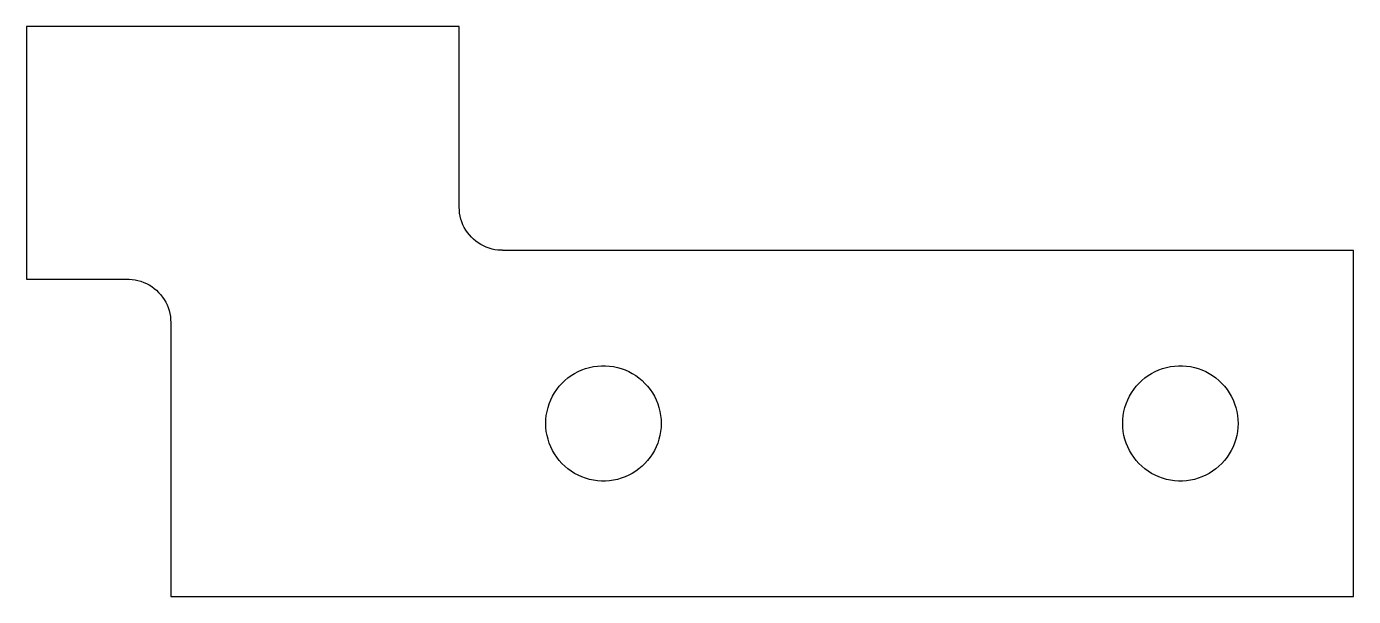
# Model space of a CAD drawing. Header units: metres. Extents: x 0 to 46, y 0 to 19.8.
import ezdxf

# ---------------------------------------------------------------- set-up
doc = ezdxf.new("R2010")
doc.units = ezdxf.units.M

msp = doc.modelspace()

# ---------------------------------------------------------------- linework, layer by layer
for p, q in [((15, 19.7601), (0, 19.7601)), ((0, 19.7601), (0, 11)), ((15, 13.5), (15, 19.7601)), ((15.0036, 13.3954), (15, 13.5)), ((15.0146, 13.2912), (15.0036, 13.3954)), ((15.0328, 13.1881), (15.0146, 13.2912)), ((15.0581, 13.0865), (15.0328, 13.1881)), ((15.0905, 12.987), (15.0581, 13.0865)), ((15.1297, 12.8899), (15.0905, 12.987)), ((15.1756, 12.7958), (15.1297, 12.8899)), ((15.2279, 12.7051), (15.1756, 12.7958)), ((15.2865, 12.6183), (15.2279, 12.7051)), ((15.3509, 12.5358), (15.2865, 12.6183)), ((15.421, 12.458), (15.3509, 12.5358)), ((15.4963, 12.3853), (15.421, 12.458)), ((15.5765, 12.318), (15.4963, 12.3853)), ((15.6612, 12.2564), (15.5765, 12.318)), ((15.75, 12.201), (15.6612, 12.2564)), ((15.8424, 12.1518), (15.75, 12.201)), ((15.9381, 12.1092), (15.8424, 12.1518)), ((16.0365, 12.0734), (15.9381, 12.1092)), ((16.1371, 12.0446), (16.0365, 12.0734)), ((16.2395, 12.0228), (16.1371, 12.0446)), ((16.3432, 12.0082), (16.2395, 12.0228)), ((16.4476, 12.0009), (16.3432, 12.0082)), ((16.5, 12.0009), (16.4476, 12.0009)), ((16.5, 12), (16.5, 12.0009)), ((46, 12), (16.5, 12)), ((46, 0), (46, 12)), ((0, 11), (3.5, 11)), ((3.5, 11), (3.5, 10.9991)), ((3.5, 10.9991), (3.55234, 10.9991)), ((3.55234, 10.9991), (3.65678, 10.9918)), ((3.65678, 10.9918), (3.76047, 10.9772)), ((3.76047, 10.9772), (3.86287, 10.9554)), ((3.86287, 10.9554), (3.96352, 10.9266)), ((3.96352, 10.9266), (4.0619, 10.8908)), ((4.0619, 10.8908), (4.15755, 10.8482)), ((4.15755, 10.8482), (4.25, 10.799)), ((4.25, 10.799), (4.33878, 10.7435)), ((4.33878, 10.7435), (4.42348, 10.682)), ((4.42348, 10.682), (4.50369, 10.6147)), ((4.50369, 10.6147), (4.57899, 10.542)), ((4.57899, 10.542), (4.64906, 10.4642)), ((4.64906, 10.4642), (4.71352, 10.3817)), ((4.71352, 10.3817), (4.77206, 10.2949)), ((4.77206, 10.2949), (4.82442, 10.2042)), ((4.82442, 10.2042), (4.87032, 10.1101)), ((4.87032, 10.1101), (4.90953, 10.013)), ((4.90953, 10.013), (4.94188, 9.91345)), ((4.94188, 9.91345), (4.96721, 9.81186)), ((4.96721, 9.81186), (4.9854, 9.70876)), ((4.9854, 9.70876), (4.99634, 9.60463)), ((4.99634, 9.60463), (5, 9.5)), ((5, 9.5), (5, 0)), ((19.1232, 7.79758), (19.2508, 7.85435)), ((19.2508, 7.85435), (19.382, 7.9021)), ((19.382, 7.9021), (19.5161, 7.94058)), ((19.5161, 7.94058), (19.6527, 7.9696)), ((19.6527, 7.9696), (19.7909, 7.98903)), ((19.7909, 7.98903), (19.9302, 7.99878)), ((19.9302, 7.99878), (20.0698, 7.99878)), ((20.0698, 7.99878), (20.209, 7.98903)), ((20.209, 7.98903), (20.3473, 7.9696)), ((20.3473, 7.9696), (20.4838, 7.94058)), ((20.4838, 7.94058), (20.618, 7.9021)), ((20.618, 7.9021), (20.7492, 7.85435)), ((20.7492, 7.85435), (20.8767, 7.79758)), ((39.1232, 7.79758), (39.2508, 7.85435)), ((39.2508, 7.85435), (39.382, 7.9021)), ((39.382, 7.9021), (39.5161, 7.94058)), ((39.5161, 7.94058), (39.6527, 7.9696)), ((39.6527, 7.9696), (39.7909, 7.98903)), ((39.7909, 7.98903), (39.9302, 7.99878)), ((39.9302, 7.99878), (40.0698, 7.99878)), ((40.0698, 7.99878), (40.209, 7.98903)), ((40.209, 7.98903), (40.3473, 7.9696)), ((40.3473, 7.9696), (40.4838, 7.94058)), ((40.4838, 7.94058), (40.618, 7.9021)), ((40.618, 7.9021), (40.7492, 7.85435)), ((40.7492, 7.85435), (40.8767, 7.79758)), ((18.4679, 7.28557), (18.5613, 7.38931)), ((18.5613, 7.38931), (18.6617, 7.48628)), ((18.6617, 7.48628), (18.7687, 7.57602)), ((18.7687, 7.57602), (18.8816, 7.65807)), ((18.8816, 7.65807), (19, 7.73204)), ((19, 7.73204), (19.1232, 7.79758)), ((20.8767, 7.79758), (21, 7.73204)), ((21, 7.73204), (21.1184, 7.65807)), ((21.1184, 7.65807), (21.2313, 7.57602)), ((21.2313, 7.57602), (21.3383, 7.48628)), ((21.3383, 7.48628), (21.4387, 7.38931)), ((21.4387, 7.38931), (21.5321, 7.28557)), ((38.4679, 7.28557), (38.5613, 7.38931)), ((38.5613, 7.38931), (38.6617, 7.48628)), ((38.6617, 7.48628), (38.7687, 7.57602)), ((38.7687, 7.57602), (38.8816, 7.65807)), ((38.8816, 7.65807), (39, 7.73204)), ((39, 7.73204), (39.1232, 7.79758)), ((40.8767, 7.79758), (41, 7.73204)), ((41, 7.73204), (41.1184, 7.65807)), ((41.1184, 7.65807), (41.2313, 7.57602)), ((41.2313, 7.57602), (41.3383, 7.48628)), ((41.3383, 7.48628), (41.4387, 7.38931)), ((41.4387, 7.38931), (41.5321, 7.28557)), ((18.1729, 6.81346), (18.2341, 6.93893)), ((18.2341, 6.93893), (18.3039, 7.05983)), ((18.3039, 7.05983), (18.382, 7.17557)), ((18.382, 7.17557), (18.4679, 7.28557)), ((21.5321, 7.28557), (21.618, 7.17557)), ((21.618, 7.17557), (21.6961, 7.05983)), ((21.6961, 7.05983), (21.7659, 6.93893)), ((21.7659, 6.93893), (21.8271, 6.81346)), ((38.1729, 6.81346), (38.2341, 6.93893)), ((38.2341, 6.93893), (38.3039, 7.05983)), ((38.3039, 7.05983), (38.382, 7.17557)), ((38.382, 7.17557), (38.4679, 7.28557)), ((41.5321, 7.28557), (41.618, 7.17557)), ((41.618, 7.17557), (41.6961, 7.05983)), ((41.6961, 7.05983), (41.7659, 6.93893)), ((41.7659, 6.93893), (41.8271, 6.81346)), ((18.0437, 6.41582), (18.0775, 6.55127)), ((18.0775, 6.55127), (18.1206, 6.68404)), ((18.1206, 6.68404), (18.1729, 6.81346)), ((21.8271, 6.81346), (21.8794, 6.68404)), ((21.8794, 6.68404), (21.9225, 6.55127)), ((21.9225, 6.55127), (21.9563, 6.41582)), ((38.0437, 6.41582), (38.0775, 6.55127)), ((38.0775, 6.55127), (38.1206, 6.68404)), ((38.1206, 6.68404), (38.1729, 6.81346)), ((41.8271, 6.81346), (41.8794, 6.68404)), ((41.8794, 6.68404), (41.9225, 6.55127)), ((41.9225, 6.55127), (41.9563, 6.41582)), ((18, 6), (18.0049, 6.13951)), ((18.0049, 5.86047), (18, 6)), ((18.0049, 6.13951), (18.0195, 6.27834)), ((18.0195, 6.27834), (18.0437, 6.41582)), ((21.9563, 6.41582), (21.9805, 6.27834)), ((21.9805, 6.27834), (21.9951, 6.13951)), ((21.9951, 6.13951), (22, 6)), ((22, 6), (21.9951, 5.86047)), ((38, 6), (38.0049, 6.13951)), ((38.0049, 5.86047), (38, 6)), ((38.0049, 6.13951), (38.0195, 6.27834)), ((38.0195, 6.27834), (38.0437, 6.41582)), ((41.9563, 6.41582), (41.9805, 6.27834)), ((41.9805, 6.27834), (41.9951, 6.13951)), ((41.9951, 6.13951), (42, 6)), ((42, 6), (41.9951, 5.86047)), ((18.0195, 5.72165), (18.0049, 5.86047)), ((18.0437, 5.58417), (18.0195, 5.72165)), ((18.0775, 5.44872), (18.0437, 5.58417)), ((21.9563, 5.58417), (21.9225, 5.44872)), ((21.9805, 5.72165), (21.9563, 5.58417)), ((21.9951, 5.86047), (21.9805, 5.72165)), ((38.0195, 5.72165), (38.0049, 5.86047)), ((38.0437, 5.58417), (38.0195, 5.72165)), ((38.0775, 5.44872), (38.0437, 5.58417)), ((41.9563, 5.58417), (41.9225, 5.44872)), ((41.9805, 5.72165), (41.9563, 5.58417)), ((41.9951, 5.86047), (41.9805, 5.72165)), ((18.1206, 5.31595), (18.0775, 5.44872)), ((18.1729, 5.18652), (18.1206, 5.31595)), ((18.2341, 5.06105), (18.1729, 5.18652)), ((18.3039, 4.94016), (18.2341, 5.06105)), ((21.7659, 5.06105), (21.6961, 4.94016)), ((21.8271, 5.18652), (21.7659, 5.06105)), ((21.8794, 5.31595), (21.8271, 5.18652)), ((21.9225, 5.44872), (21.8794, 5.31595)), ((38.1206, 5.31595), (38.0775, 5.44872)), ((38.1729, 5.18652), (38.1206, 5.31595)), ((38.2341, 5.06105), (38.1729, 5.18652)), ((38.3039, 4.94016), (38.2341, 5.06105)), ((41.7659, 5.06105), (41.6961, 4.94016)), ((41.8271, 5.18652), (41.7659, 5.06105)), ((41.8794, 5.31595), (41.8271, 5.18652)), ((41.9225, 5.44872), (41.8794, 5.31595)), ((18.382, 4.82442), (18.3039, 4.94016)), ((18.4679, 4.71442), (18.382, 4.82442)), ((18.5613, 4.61067), (18.4679, 4.71442)), ((18.6617, 4.5137), (18.5613, 4.61067)), ((21.4387, 4.61067), (21.3383, 4.5137)), ((21.5321, 4.71442), (21.4387, 4.61067)), ((21.618, 4.82442), (21.5321, 4.71442)), ((21.6961, 4.94016), (21.618, 4.82442)), ((38.382, 4.82442), (38.3039, 4.94016)), ((38.4679, 4.71442), (38.382, 4.82442)), ((38.5613, 4.61067), (38.4679, 4.71442)), ((38.6617, 4.5137), (38.5613, 4.61067)), ((41.4387, 4.61067), (41.3383, 4.5137)), ((41.5321, 4.71442), (41.4387, 4.61067)), ((41.618, 4.82442), (41.5321, 4.71442)), ((41.6961, 4.94016), (41.618, 4.82442)), ((18.7687, 4.42397), (18.6617, 4.5137)), ((18.8816, 4.34192), (18.7687, 4.42397)), ((19, 4.26794), (18.8816, 4.34192)), ((19.1232, 4.20241), (19, 4.26794)), ((19.2508, 4.14563), (19.1232, 4.20241)), ((19.382, 4.09789), (19.2508, 4.14563)), ((20.7492, 4.14563), (20.618, 4.09789)), ((20.8767, 4.20241), (20.7492, 4.14563)), ((21, 4.26794), (20.8767, 4.20241)), ((21.1184, 4.34192), (21, 4.26794)), ((21.2313, 4.42397), (21.1184, 4.34192)), ((21.3383, 4.5137), (21.2313, 4.42397)), ((38.7687, 4.42397), (38.6617, 4.5137)), ((38.8816, 4.34192), (38.7687, 4.42397)), ((39, 4.26794), (38.8816, 4.34192)), ((39.1232, 4.20241), (39, 4.26794)), ((39.2508, 4.14563), (39.1232, 4.20241)), ((39.382, 4.09789), (39.2508, 4.14563)), ((40.7492, 4.14563), (40.618, 4.09789)), ((40.8767, 4.20241), (40.7492, 4.14563)), ((41, 4.26794), (40.8767, 4.20241)), ((41.1184, 4.34192), (41, 4.26794)), ((41.2313, 4.42397), (41.1184, 4.34192)), ((41.3383, 4.5137), (41.2313, 4.42397)), ((19.5161, 4.0594), (19.382, 4.09789)), ((19.6527, 4.03038), (19.5161, 4.0594)), ((19.7909, 4.01096), (19.6527, 4.03038)), ((19.9302, 4.00121), (19.7909, 4.01096)), ((20.0698, 4.00121), (19.9302, 4.00121)), ((20.209, 4.01096), (20.0698, 4.00121)), ((20.3473, 4.03038), (20.209, 4.01096)), ((20.4838, 4.0594), (20.3473, 4.03038)), ((20.618, 4.09789), (20.4838, 4.0594)), ((39.5161, 4.0594), (39.382, 4.09789)), ((39.6527, 4.03038), (39.5161, 4.0594)), ((39.7909, 4.01096), (39.6527, 4.03038)), ((39.9302, 4.00121), (39.7909, 4.01096)), ((40.0698, 4.00121), (39.9302, 4.00121)), ((40.209, 4.01096), (40.0698, 4.00121)), ((40.3473, 4.03038), (40.209, 4.01096)), ((40.4838, 4.0594), (40.3473, 4.03038)), ((40.618, 4.09789), (40.4838, 4.0594)), ((5, 0), (46, 0))]:
    msp.add_line(p, q)

doc.saveas('drawing.dxf')
